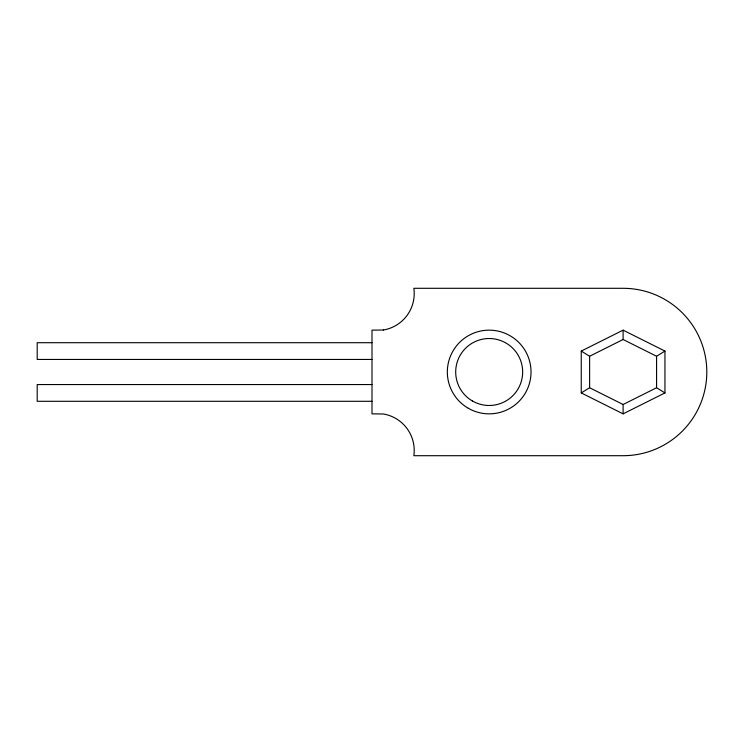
<?xml version="1.0" encoding="UTF-8"?>
<svg xmlns="http://www.w3.org/2000/svg" width="744" height="744" viewBox="0 0 744 744"><rect width="100%" height="100%" fill="white"/><g stroke="black" fill="none" stroke-linecap="round" stroke-linejoin="round"><path stroke-width="1.12" d="M581.25 392.925L589.62 387.754L623.1 404.494L656.58 387.754L664.95 392.925L664.95 351.075L623.1 330.15L581.25 351.075L581.25 392.925L623.1 413.85L664.95 392.925M581.25 351.075L589.62 356.246L623.1 339.506L656.58 356.246L664.95 351.075M372 342.705L37.2 342.705L37.2 359.445L372 359.445M372 384.555L37.2 384.555L37.2 401.295L372 401.295M656.58 356.246L656.58 387.754M623.1 330.15L623.1 339.506M623.1 404.494L623.1 413.85M589.62 356.246L589.62 387.754M383.383 330.011L372 330.15L372 413.85L383.383 413.99A36.986 36.986 0 0 1 413.85 455.7L623.1 455.7A83.7 83.7 0 0 0 706.8 372A83.7 83.7 0 0 0 623.1 288.3L413.85 288.3A36.986 36.986 0 0 1 383.383 330.011M468.255 408.242A41.85 41.85 0 0 0 531.03 372A41.85 41.85 0 0 0 468.255 335.758A41.85 41.85 0 0 0 468.255 408.242M472.44 400.997A33.48 33.48 0 0 0 522.66 372A33.48 33.48 0 0 0 472.44 343.003A33.48 33.48 0 0 0 472.44 400.997"/></g></svg>
